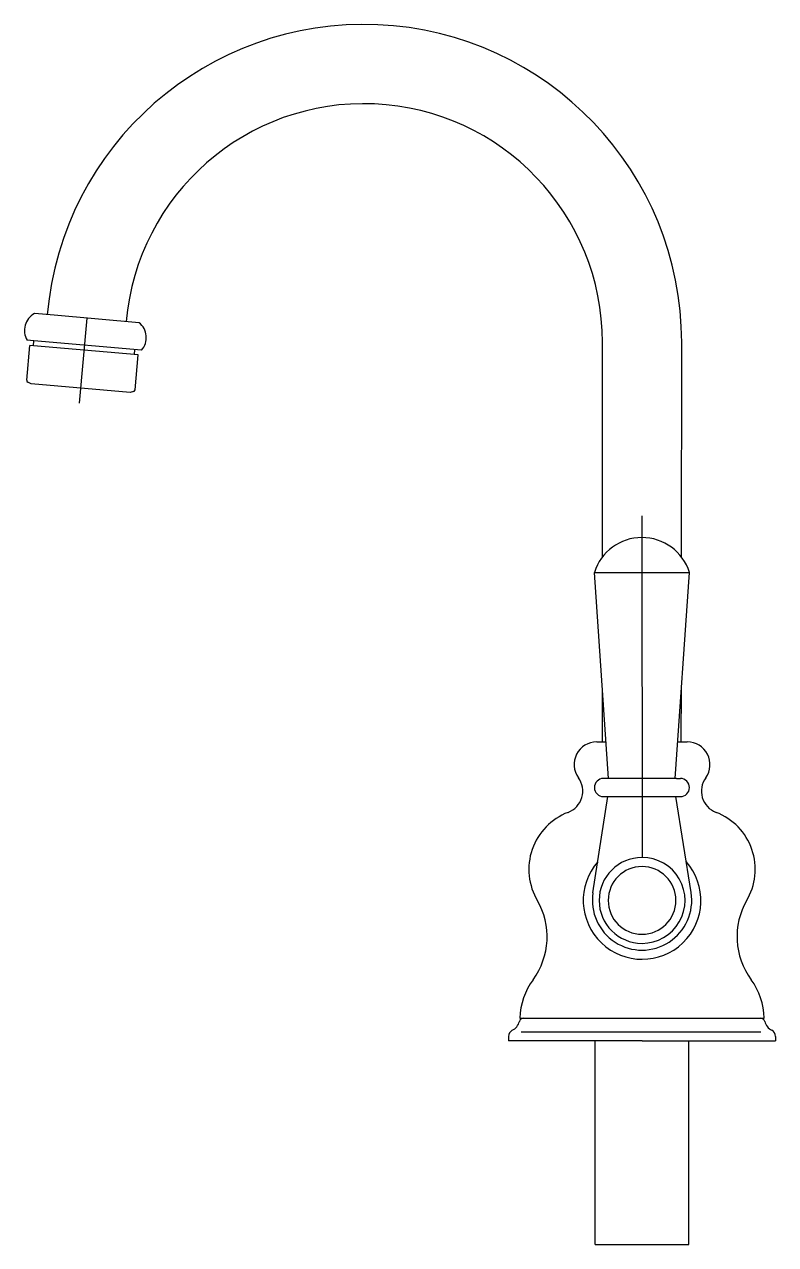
# Model space of a CAD drawing. Extents: x 115.068 to 115.251, y -1.967 to -1.67.
import ezdxf

# ---------------------------------------------------------------- set-up
doc = ezdxf.new("R2010")
doc.units = 0
doc.header["$LTSCALE"] = 0.2
doc.header["$MEASUREMENT"] = 0
doc.linetypes.add('AXES', pattern=[0.54, 0.3, -0.08, 0.08, -0.08])
doc.linetypes.add('CONTINU', pattern=[0])
doc.layers.get('0').update_dxf_attribs({"linetype": 'CONTINUOUS'})
doc.layers.add('DECA_EIXOS', color=5, linetype='AXES')

msp = doc.modelspace()

# ---------------------------------------------------------------- linework, layer by layer
at = {"linetype": 'CONTINU'}
for points in [[(115.22818, -1.74771, 0.957287), (115.07378, -1.74097)], [(115.2089, -1.74773, 0.957527), (115.093, -1.74265)], [(115.07064, -1.74069, 0.424086), (115.06888, -1.74717)], [(115.09675, -1.74961, 0.424087), (115.09615, -1.74292)], [(115.0688, -1.75694, 0.310499), (115.06904, -1.75738)], [(115.09481, -1.75963, 0.31395), (115.09514, -1.75924)], [(115.23006, -1.80367, 0.733363), (115.20693, -1.80367)], [(115.20752, -1.84491, 0.612271), (115.20303, -1.85361)], [(115.23404, -1.85361, 0.61227), (115.22955, -1.84491)], [(115.20053, -1.86204, 0.496482), (115.20303, -1.85361)], [(115.20913, -1.8538, 1), (115.20913, -1.85821)], [(115.22786, -1.85821, 1), (115.22786, -1.8538)], [(115.23404, -1.85361, 0.496482), (115.23654, -1.86204)], [(115.20053, -1.86204, 0.466857), (115.19311, -1.88358)], [(115.24395, -1.88358, 0.466859), (115.23654, -1.86204)], [(115.21853, -1.87302, 1), (115.21853, -1.89391)], [(115.21853, -1.89391, 1.001864), (115.21853, -1.87302)], [(115.20776, -1.87405, 2.207464), (115.22928, -1.87401)], [(115.21853, -1.87523, 1), (115.21853, -1.89171)], [(115.21853, -1.89171, 1), (115.21853, -1.87523)], [(115.20658, -1.8816, 1.170078), (115.23048, -1.88156)], [(115.192, -1.90275, 0.299531), (115.19303, -1.88343)], [(115.24404, -1.88343, 0.299531), (115.24507, -1.90275)], [(115.192, -1.90275, 0.153284), (115.18879, -1.91211)], [(115.24828, -1.91211, 0.153284), (115.24507, -1.90275)], [(115.18695, -1.91507, 0.217737), (115.18868, -1.91294)], [(115.18975, -1.91211, 0.342006), (115.18868, -1.91294)], [(115.24839, -1.91294, 0.341999), (115.24732, -1.91211)], [(115.24839, -1.91294, 0.217736), (115.25012, -1.91507)], [(115.18695, -1.91507, 0.284914), (115.18603, -1.91655)], [(115.25103, -1.91655, 0.284918), (115.25012, -1.91507)]]:
    msp.add_lwpolyline(points, format="xyb", dxfattribs=at)
for points in [[(115.07543, -1.74111), (115.07064, -1.74069)], [(115.09615, -1.74292), (115.07543, -1.74111)], [(115.07052, -1.74732), (115.06888, -1.74717)], [(115.07042, -1.74852), (115.07052, -1.74732)], [(115.09675, -1.74961), (115.07052, -1.74732)], [(115.20889, -1.79991), (115.2089, -1.74773)], [(115.22817, -1.8), (115.22818, -1.74771)], [(115.0688, -1.75694), (115.06954, -1.74845)], [(115.07042, -1.74852), (115.06954, -1.74845)], [(115.09588, -1.75075), (115.07042, -1.74852)], [(115.095, -1.75067), (115.09511, -1.74947)], [(115.09514, -1.75924), (115.09588, -1.75075)], [(115.06983, -1.75776), (115.06904, -1.75738)], [(115.09397, -1.75987), (115.06983, -1.75776)], [(115.09481, -1.75963), (115.09397, -1.75987)], [(115.21037, -1.8538), (115.20693, -1.80367)], [(115.20693, -1.80367), (115.21354, -1.80367)], [(115.21354, -1.80367), (115.23006, -1.80367)], [(115.22662, -1.8538), (115.23006, -1.80367)], [(115.22803, -1.84491), (115.22817, -1.83121)], [(115.20889, -1.84491), (115.20889, -1.83222)], [(115.20752, -1.84491), (115.20976, -1.84491)], [(115.20889, -1.84491), (115.20889, -1.84381)], [(115.20889, -1.84491), (115.20976, -1.84491)], [(115.2274, -1.84491), (115.22823, -1.84491)], [(115.22803, -1.84491), (115.22955, -1.84491)], [(115.21007, -1.8538), (115.20913, -1.8538)], [(115.22662, -1.8538), (115.21007, -1.8538)], [(115.22692, -1.8538), (115.22662, -1.8538)], [(115.22692, -1.8538), (115.22786, -1.8538)], [(115.20658, -1.8816), (115.21023, -1.85821)], [(115.20913, -1.85821), (115.22566, -1.85821)], [(115.22566, -1.85821), (115.22786, -1.85821)], [(115.23048, -1.88156), (115.22676, -1.85821)], [(115.18879, -1.91211), (115.24828, -1.91211)], [(115.18603, -1.91655), (115.18603, -1.91762)], [(115.18909, -1.91542), (115.24746, -1.91542)], [(115.25103, -1.91655), (115.25103, -1.91762)], [(115.21857, -1.91762), (115.18603, -1.91762)], [(115.20716, -1.9672), (115.20716, -1.91762)], [(115.21857, -1.91762), (115.25103, -1.91762)], [(115.22991, -1.9672), (115.22991, -1.91762)], [(115.20716, -1.9672), (115.22991, -1.9672)]]:
    msp.add_lwpolyline(points, dxfattribs=at)
at = {"layer": 'DECA_EIXOS'}
for points in [[(115.08339, -1.74181), (115.08158, -1.76253)], [(115.2185, -1.78995), (115.21853, -1.87302)]]:
    msp.add_lwpolyline(points, dxfattribs=at)

doc.saveas('drawing.dxf')
